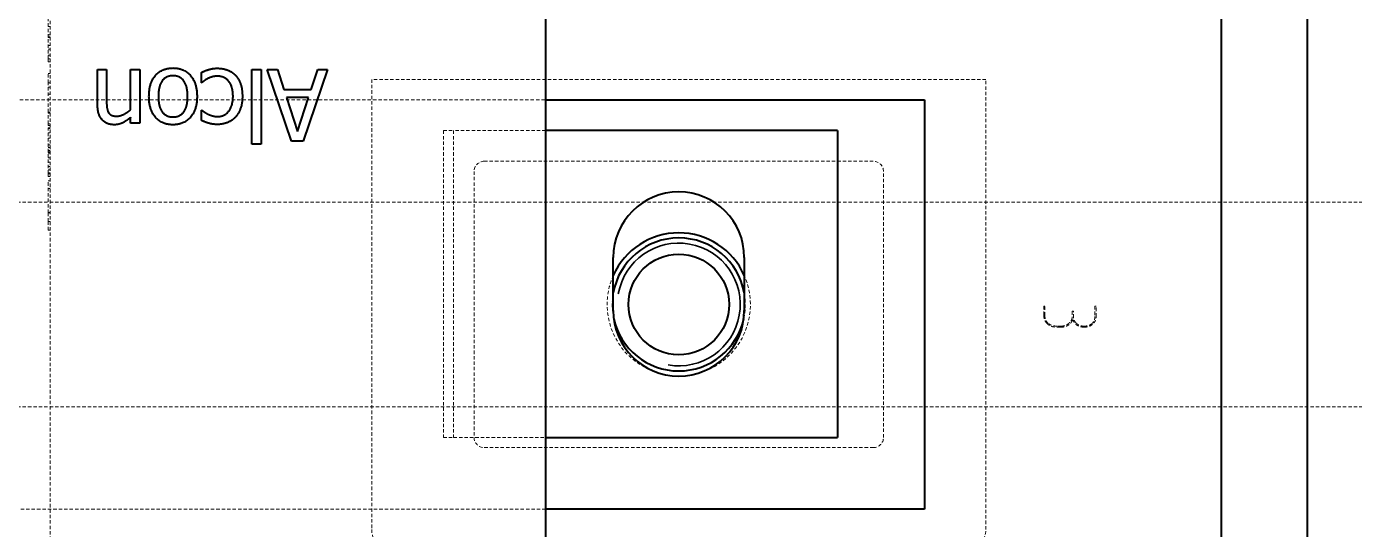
# Model space of a CAD drawing. Header units: inches. Extents: x 6934 to 18973, y 4254 to 7629.
# Drawn here: x 16958.4 to 17023.3, y 4504.5 to 4529 of the extents above; entities that cross this region are included whole.
import ezdxf

# ---------------------------------------------------------------- set-up
doc = ezdxf.new("R2010")
doc.units = ezdxf.units.IN
doc.header["$MEASUREMENT"] = 0
doc.linetypes.add('입력 정류부 ASSY$0$DASHED', pattern=[0.2067, 0.1654, -0.0413])
for name, color, linetype, lineweight, true_color in [('입력 정류부 ASSY$0$가려진 것(ISO)', 2, '입력 정류부 ASSY$0$DASHED', 18, 0xffff00), ('입력 정류부 ASSY$0$가려진 좁은 것(ISO)', 2, '입력 정류부 ASSY$0$DASHED', 18, 0xffff00), ('입력 정류부 ASSY$0$가시적인 것(ISO)', 3, 'Continuous', 40, 0x00ff00), ('입력 정류부 ASSY$0$가시적인 좁은 것(ISO)', 3, 'Continuous', 35, 0x00ff00)]:
    doc.layers.add(name, color=color, linetype=linetype, lineweight=lineweight, true_color=true_color)

# ---------------------------------------------------------------- blocks, each defined once
blk = doc.blocks.new('입력 정류부 ASSY')
at = {"layer": '입력 정류부 ASSY$0$가려진 것(ISO)'}
for p, q in [((305.504, 297.44), (305.504, 243.49)), ((305.504, 267.923), (305.404, 267.923)), ((305.504, 267.447), (305.404, 267.447)), ((305.404, 267.302), (305.404, 267.447)), ((305.504, 267.302), (305.404, 267.302)), ((305.504, 266.735), (305.404, 266.735)), ((305.404, 266.27), (305.404, 266.735)), ((305.504, 266.27), (305.404, 266.27)), ((305.404, 264.835), (305.404, 266.27)), ((305.504, 266.065), (305.404, 266.065)), ((321.204, 266.44), (321.204, 244.44)), ((351.204, 266.44), (321.204, 266.44)), ((351.204, 244.44), (351.204, 266.44)), ((285.704, 265.44), (329.704, 265.44)), ((305.504, 265.717), (305.404, 265.717)), ((305.504, 264.835), (305.404, 264.835)), ((305.404, 264.267), (305.404, 264.835)), ((305.504, 264.786), (305.404, 264.786)), ((305.504, 264.267), (305.404, 264.267)), ((305.404, 264.182), (305.404, 264.267)), ((305.504, 264.182), (305.404, 264.182)), ((305.504, 264.077), (305.404, 264.077)), ((305.404, 264.052), (305.404, 264.077)), ((305.504, 264.052), (305.404, 264.052)), ((305.504, 264.043), (305.404, 264.043)), ((305.504, 263.567), (305.404, 263.567)), ((324.704, 263.94), (324.704, 248.94)), ((324.704, 263.94), (325.204, 263.94)), ((325.204, 263.94), (325.204, 248.94)), ((329.704, 263.94), (325.204, 263.94)), ((305.504, 262.183), (305.404, 262.183)), ((345.704, 262.44), (326.704, 262.44)), ((305.504, 261.868), (305.404, 261.868)), ((305.504, 261.834), (305.404, 261.834)), ((305.504, 261.698), (305.404, 261.698)), ((305.504, 261.485), (305.404, 261.485)), ((305.404, 259.919), (305.404, 261.485)), ((326.204, 261.94), (326.204, 248.94)), ((346.204, 248.94), (346.204, 261.94)), ((305.504, 261.116), (305.404, 261.116)), ((429.054, 260.44), (247.204, 260.44)), ((305.504, 259.939), (305.404, 259.939)), ((305.504, 259.919), (305.404, 259.919)), ((305.404, 259.488), (305.404, 259.919)), ((305.504, 259.488), (305.404, 259.488)), ((305.404, 259.071), (305.404, 259.488)), ((305.504, 259.071), (305.404, 259.071)), ((354.033, 255.355), (354.033, 254.905)), ((354.083, 255.355), (354.033, 255.355)), ((354.083, 254.905), (354.083, 255.355)), ((355.421, 255.105), (355.421, 254.798)), ((355.475, 255.105), (355.421, 255.105)), ((355.475, 254.798), (355.475, 255.105)), ((356.53, 255.355), (356.53, 254.855)), ((356.586, 255.355), (356.53, 255.355)), ((356.586, 254.855), (356.586, 255.355)), ((354.87, 254.381), (354.676, 254.381)), ((354.676, 254.33), (354.87, 254.33)), ((429.054, 250.44), (232.204, 250.44)), ((324.704, 248.94), (325.204, 248.94)), ((325.204, 248.94), (329.704, 248.94)), ((326.704, 248.44), (345.704, 248.44)), ((329.704, 245.44), (285.704, 245.44))]:
    blk.add_line(p, q, dxfattribs=at)
for centre, radius, start, end in [((326.704, 261.94), 0.5, 90, 180), ((345.704, 261.94), 0.5, 0, 90), ((336.204, 255.44), 3.5, 156.10449, 23.89551), ((336.204, 255.44), 3.25, 169.93673, 192.21253), ((336.204, 255.44), 3.25, 347.78747, 10.06327), ((326.704, 248.94), 0.5, 180, 270), ((345.704, 248.94), 0.5, 270, 0), ((322.204, 244.44), 1, 180, 270), ((350.204, 244.44), 1, 270, 0)]:
    blk.add_arc(centre, radius, start, end, dxfattribs=at)
for points in [[(305.404, 268.491), (305.404, 268.723), (305.404, 269.242), (305.404, 269.387)], [(305.404, 267.447), (305.404, 267.668), (305.404, 268), (305.404, 268.491)], [(305.404, 262.875), (305.404, 263.388), (305.404, 263.786), (305.404, 264.052)], [(305.404, 261.834), (305.404, 262.058), (305.404, 262.58), (305.404, 262.875)], [(305.404, 261.698), (305.404, 261.752), (305.404, 261.834)], [(354.033, 254.905), (354.033, 254.673), (354.179, 254.515)], [(354.244, 254.524), (354.083, 254.667), (354.083, 254.905)], [(354.179, 254.515), (354.352, 254.33), (354.676, 254.33)], [(354.676, 254.381), (354.405, 254.381), (354.244, 254.524)], [(354.87, 254.33), (355.076, 254.33), (355.377, 254.524), (355.445, 254.7)], [(355.272, 254.536), (355.111, 254.381), (354.87, 254.381)], [(355.421, 254.798), (355.394, 254.658), (355.272, 254.536)], [(355.445, 254.7), (355.591, 254.33), (356.002, 254.33)], [(355.609, 254.539), (355.505, 254.649), (355.475, 254.798)], [(356.002, 254.381), (355.758, 254.381), (355.609, 254.539)], [(356.002, 254.33), (356.262, 254.33), (356.586, 254.622), (356.586, 254.855)], [(356.387, 254.512), (356.241, 254.381), (356.002, 254.381)], [(356.53, 254.855), (356.53, 254.64), (356.387, 254.512)]]:
    blk.add_open_spline(points, degree=2, dxfattribs=at)
at = {"layer": '입력 정류부 ASSY$0$가려진 좁은 것(ISO)'}
for p, q in [((305.504, 269.021), (305.404, 269.021)), ((305.504, 268.615), (305.404, 268.615)), ((305.504, 268.525), (305.404, 268.525)), ((305.504, 268.491), (305.404, 268.491)), ((305.504, 268.096), (305.404, 268.096)), ((305.504, 267.628), (305.404, 267.628)), ((305.504, 263.825), (305.404, 263.825)), ((305.504, 263.246), (305.404, 263.246)), ((305.504, 263.11), (305.404, 263.11)), ((305.504, 262.963), (305.404, 262.963)), ((305.504, 262.929), (305.404, 262.929)), ((305.504, 262.875), (305.404, 262.875)), ((305.504, 262.843), (305.404, 262.843)), ((305.504, 262.614), (305.404, 262.614)), ((305.504, 262.392), (305.404, 262.392)), ((305.504, 262.015), (305.404, 262.015))]:
    blk.add_line(p, q, dxfattribs=at)
at = {"layer": '입력 정류부 ASSY$0$가시적인 것(ISO)'}
for p, q in [((366.904, 243.49), (366.904, 323.39)), ((329.704, 242.44), (329.704, 297.44)), ((362.704, 233.84), (362.704, 294.84)), ((307.812, 265.222), (307.812, 266.926)), ((307.812, 266.926), (308.254, 266.926)), ((308.254, 266.926), (308.254, 265.429)), ((309.431, 266.926), (309.873, 266.926)), ((309.431, 264.964), (309.431, 266.926)), ((309.873, 266.926), (309.873, 264.3)), ((312.888, 266.282), (312.888, 266.779)), ((315.356, 263.27), (315.356, 266.926)), ((315.356, 266.926), (315.799, 266.926)), ((315.799, 266.926), (315.799, 263.27)), ((316.105, 266.926), (316.596, 266.926)), ((317.285, 263.426), (316.105, 266.926)), ((316.596, 266.926), (316.913, 265.948)), ((319.038, 266.926), (317.858, 263.426)), ((318.249, 265.948), (318.567, 266.926)), ((318.567, 266.926), (319.038, 266.926)), ((312.914, 266.282), (312.888, 266.282)), ((316.913, 265.948), (318.249, 265.948)), ((318.121, 265.551), (317.041, 265.551)), ((317.041, 265.551), (317.583, 263.903)), ((317.583, 263.903), (318.121, 265.551)), ((329.704, 265.44), (348.204, 265.44)), ((348.204, 265.44), (348.204, 245.44)), ((312.888, 264.938), (312.914, 264.938)), ((312.888, 264.442), (312.888, 264.938)), ((309.431, 264.3), (309.431, 264.592)), ((309.873, 264.3), (309.431, 264.3)), ((317.858, 263.426), (317.285, 263.426)), ((343.954, 263.94), (329.704, 263.94)), ((343.954, 263.94), (343.954, 248.94)), ((315.799, 263.27), (315.356, 263.27)), ((333.004, 255.14), (333.004, 257.74)), ((339.404, 257.74), (339.404, 255.14)), ((329.704, 248.94), (343.954, 248.94)), ((348.204, 245.44), (329.704, 245.44))]:
    blk.add_line(p, q, dxfattribs=at)
blk.add_circle((336.204, 255.44), 2.458, dxfattribs=at)
for centre, radius, start, end in [((336.204, 257.74), 3.2, 0, 180), ((336.204, 255.44), 3.5, 23.89551, 156.10449), ((336.204, 255.44), 3.25, 10.06327, 169.93673), ((336.204, 255.14), 3.2, 180, 0), ((336.204, 255.44), 3.25, 192.21253, 347.78747)]:
    blk.add_arc(centre, radius, start, end, dxfattribs=at)
for points in [[(310.327, 265.613), (310.327, 266.277), (310.965, 267), (311.499, 267)], [(311.499, 266.62), (311.158, 266.62), (310.784, 266.118), (310.784, 265.613)], [(311.499, 267), (312.046, 267), (312.673, 266.254), (312.673, 265.613)], [(312.216, 265.613), (312.216, 266.109), (311.842, 266.62), (311.499, 266.62)], [(312.888, 266.779), (312.954, 266.81), (313.152, 266.898), (313.232, 266.918)], [(313.671, 266.6), (313.456, 266.6), (313.064, 266.421), (312.914, 266.282)], [(313.232, 266.918), (313.345, 266.952), (313.524, 266.986), (313.663, 266.986)], [(313.663, 266.986), (313.935, 266.986), (314.386, 266.819), (314.548, 266.648)], [(314.431, 265.619), (314.431, 266.081), (314.029, 266.6), (313.671, 266.6)], [(314.548, 266.648), (314.709, 266.481), (314.888, 265.965), (314.888, 265.619)], [(308.254, 265.429), (308.254, 265.247), (308.288, 264.935), (308.339, 264.842)], [(311.499, 264.226), (310.965, 264.226), (310.327, 264.952), (310.327, 265.613)], [(310.784, 265.613), (310.784, 265.103), (311.156, 264.606), (311.499, 264.606)], [(311.499, 264.606), (311.842, 264.606), (312.216, 265.103), (312.216, 265.613)], [(312.673, 265.613), (312.673, 264.955), (312.026, 264.226), (311.499, 264.226)], [(313.671, 264.626), (314.014, 264.626), (314.431, 265.145), (314.431, 265.619)], [(314.888, 265.619), (314.888, 265.273), (314.704, 264.768), (314.548, 264.598)], [(308.634, 264.226), (308.248, 264.226), (307.812, 264.737), (307.812, 265.222)], [(308.339, 264.842), (308.393, 264.742), (308.586, 264.646), (308.75, 264.646)], [(308.75, 264.646), (308.915, 264.646), (309.264, 264.822), (309.431, 264.964)], [(312.914, 264.938), (312.962, 264.898), (313.11, 264.796), (313.215, 264.742)], [(313.215, 264.742), (313.308, 264.697), (313.558, 264.626), (313.671, 264.626)], [(309.431, 264.592), (309.232, 264.413), (308.85, 264.226), (308.634, 264.226)], [(313.663, 264.24), (313.447, 264.24), (313.044, 264.362), (312.888, 264.442)], [(314.548, 264.598), (314.392, 264.425), (313.929, 264.24), (313.663, 264.24)]]:
    blk.add_open_spline(points, degree=2, dxfattribs=at)
at = {"layer": '입력 정류부 ASSY$0$가시적인 좁은 것(ISO)'}
blk.add_arc((336.204, 255.44), 3, 260, 170, dxfattribs=at)

msp = doc.modelspace()

# ---------------------------------------------------------------- block references
msp.add_blockref('입력 정류부 ASSY', (16654.075, 4260.012))

doc.saveas('drawing.dxf')
